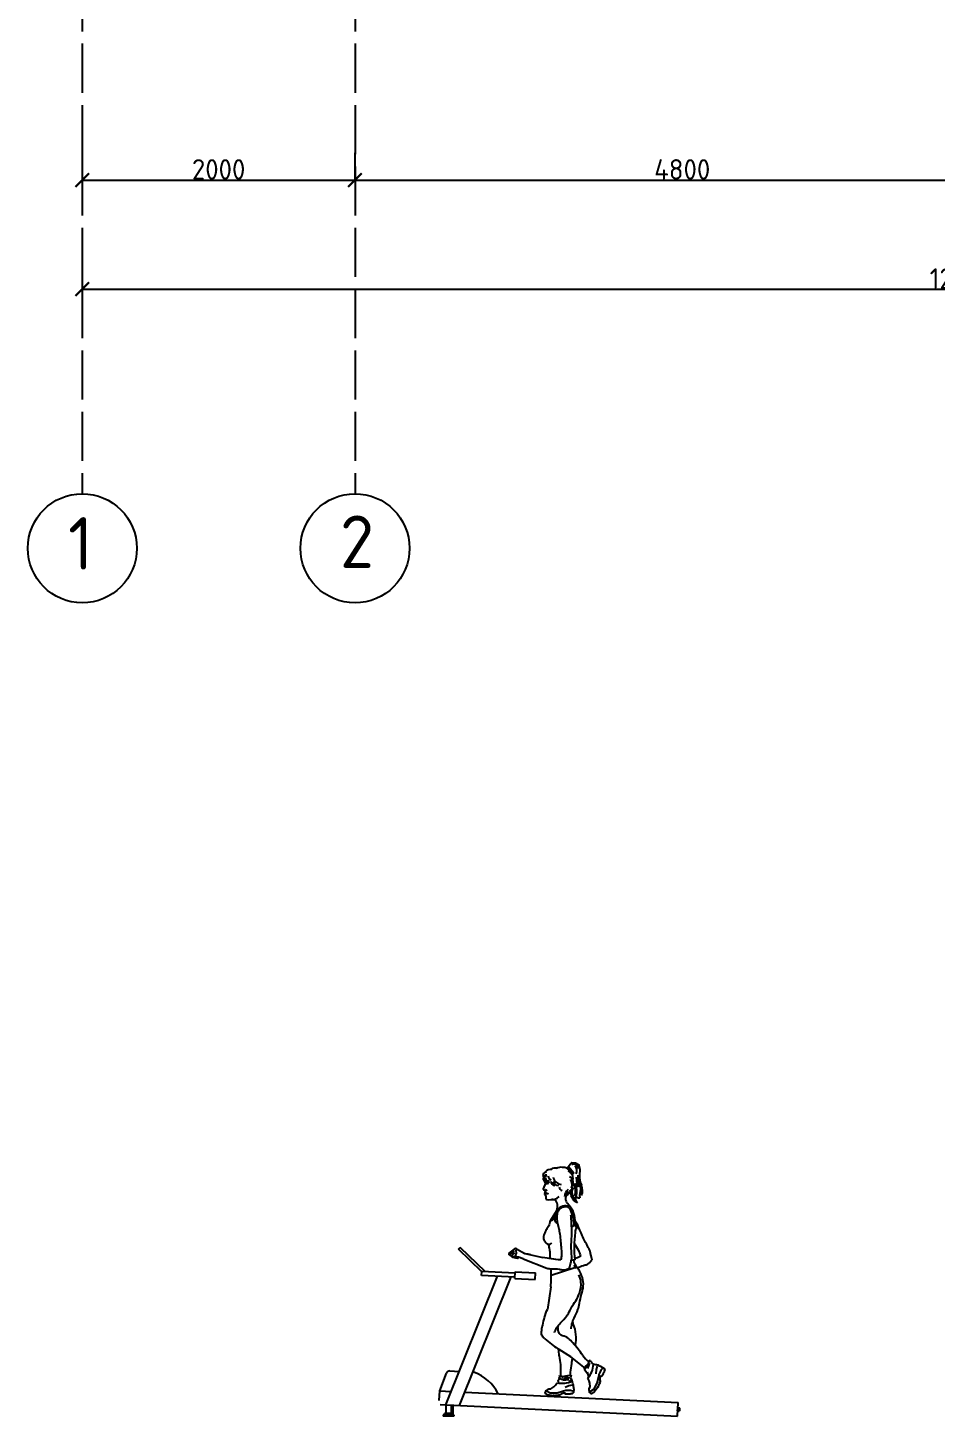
# Model space of a CAD drawing. Header units: millimetres. Extents: x -178199094 to 13669908, y -30538122 to 6091408.
# Drawn here: x 6790639 to 6797302, y 304122 to 314301 of the extents above; entities that cross this region are included whole.
import ezdxf

# ---------------------------------------------------------------- set-up
doc = ezdxf.new("R2010")
doc.units = ezdxf.units.MM
doc.linetypes.add('ACAD_ISO02W100', pattern=[15, 12, -3])
doc.layers.add('FUR', color=42, linetype='Continuous')
doc.layers.add('Plan 1', color=7, linetype='Continuous')
doc.styles.add('gost', font='GOST Common.ttf')
doc.dimstyles.new('Copy of GOST', dxfattribs={"dimtxt": 150, "dimasz": 100, "dimexe": 0.18, "dimexo": 0.06, "dimgap": 3, "dimtad": 1, "dimdec": 0, "dimzin": 0, "dimdsep": 46, "dimtxsty": 'gost', "dimblk": 'ARCHTICK', "dimcen": 0.09, "dimclrt": 256, "dimadec": 0, "dimazin": 0, "dimtfac": 1, "dimtdec": 0, "dimtofl": 0, "dimtmove": 0, "dimatfit": 3, "dimldrblk": 'ARCHTICK', "dimfxl": 200, "dimfxlon": 1, "dimtolj": 1, "dimtzin": 0, "dimarcsym": 0})

# ---------------------------------------------------------------- blocks, each defined once
blk = doc.blocks.new('Hex Nut ½ in. -side')
for p, q in [((0, -0.32), (0, 0.32)), ((0.03, 0.22), (0.42, 0.22)), ((0.45, 0.32), (0.45, -0.32)), ((0.03, -0.22), (0.42, -0.22))]:
    blk.add_line(p, q)
for points in [[(0.03, 0.43), (0.42, 0.43)], [(0.42, -0.43), (0.03, -0.43)]]:
    blk.add_lwpolyline(points)
for centre, radius, start, end in [((0.21, 0.32), 0.21, 149.0201, 210.9799), ((0.8, 0), 0.796, 164.2217, 195.7782), ((0.24, 0.32), 0.21, 329.0201, 30.9799), ((-0.35, 0), 0.796, 344.2218, 15.7782), ((0.21, -0.32), 0.21, 149.0201, 210.9799), ((0.24, -0.32), 0.21, 329.0201, 30.9799)]:
    blk.add_arc(centre, radius, start, end)
blk = doc.blocks.new('_ArchTick')
at = {"color": 0, "linetype": 'ByBlock', "const_width": 0.15}
blk.add_lwpolyline([(-0.5, -0.5), (0.5, 0.5)], dxfattribs=at)
blk = doc.blocks.new('*D668')
at = {"color": 0, "lineweight": -2, "transparency": 16777216}
for p, q in [((6791039, 313385), (6791039, 313185)), ((6793039, 313385), (6793039, 313185)), ((6791039, 313185), (6793039, 313185))]:
    blk.add_line(p, q, dxfattribs=at)
at = {"layer": 'Defpoints', "color": 0, "transparency": 16777216}
for p in [(6791039, 314985), (6793039, 314985), (6793039, 313185)]:
    blk.add_point(p, dxfattribs=at)
at = {"color": 0, "lineweight": -2, "transparency": 16777216, "xscale": 100, "yscale": 100, "zscale": 100, "rotation": 180}
blk.add_blockref('_ArchTick', (6791039, 313185), dxfattribs=at)
at = {"color": 0, "lineweight": -2, "transparency": 16777216, "xscale": 100, "yscale": 100, "zscale": 100}
blk.add_blockref('_ArchTick', (6793039, 313185), dxfattribs=at)
at = {"transparency": 16777216, "insert": (6792039, 313263), "char_height": 150, "attachment_point": 5, "style": 'gost'}
blk.add_mtext('\\A1;2000', dxfattribs=at)
blk = doc.blocks.new('*D669')
at = {"color": 0, "lineweight": -2, "transparency": 16777216}
for p, q in [((6793039, 313385), (6793039, 313185)), ((6793039, 313185), (6797839, 313185)), ((6797839, 313185), (6797839, 313185))]:
    blk.add_line(p, q, dxfattribs=at)
at = {"layer": 'Defpoints', "color": 0, "transparency": 16777216}
for p in [(6793039, 314985), (6797839, 313185), (6797839, 313185)]:
    blk.add_point(p, dxfattribs=at)
at = {"color": 0, "lineweight": -2, "transparency": 16777216, "xscale": 100, "yscale": 100, "zscale": 100, "rotation": 180}
blk.add_blockref('_ArchTick', (6793039, 313185), dxfattribs=at)
at = {"color": 0, "lineweight": -2, "transparency": 16777216, "xscale": 100, "yscale": 100, "zscale": 100}
blk.add_blockref('_ArchTick', (6797839, 313185), dxfattribs=at)
at = {"transparency": 16777216, "insert": (6795439, 313263), "char_height": 150, "attachment_point": 5, "style": 'gost'}
blk.add_mtext('\\A1;4800', dxfattribs=at)
blk = doc.blocks.new('*D672')
at = {"color": 0, "lineweight": -2, "transparency": 16777216}
for p, q in [((6791039, 312585), (6791039, 312385)), ((6803939, 312585), (6803939, 312385)), ((6791039, 312385), (6803939, 312385))]:
    blk.add_line(p, q, dxfattribs=at)
at = {"layer": 'Defpoints', "color": 0, "transparency": 16777216}
for p in [(6791039, 314985), (6803939, 314985), (6803939, 312385)]:
    blk.add_point(p, dxfattribs=at)
at = {"color": 0, "lineweight": -2, "transparency": 16777216, "xscale": 100, "yscale": 100, "zscale": 100, "rotation": 180}
blk.add_blockref('_ArchTick', (6791039, 312385), dxfattribs=at)
at = {"color": 0, "lineweight": -2, "transparency": 16777216, "xscale": 100, "yscale": 100, "zscale": 100}
blk.add_blockref('_ArchTick', (6803939, 312385), dxfattribs=at)
at = {"transparency": 16777216, "insert": (6797489, 312463), "char_height": 150, "attachment_point": 5, "style": 'gost'}
blk.add_mtext('\\A1;12900', dxfattribs=at)

msp = doc.modelspace()

# ---------------------------------------------------------------- linework, layer by layer
for p, q in [((6794419.0836, 305886.97956, -864.06554), (6794425.0212, 305903.72774, -864.06554)), ((6794593.41065, 305940.311, -864.06554), (6794604.6241, 305952.55291, -864.06554)), ((6794599.01737, 305946.43196, -864.06554), (6794637.49734, 305899.62913, -864.06554)), ((6794604.6241, 305952.55291, -864.06554), (6794642.99293, 305906.97757, -864.06554)), ((6794642.99293, 305906.97757, -864.06554), (6794632.00175, 305892.28069, -864.06554)), ((6794435.29909, 305830.80476, -864.06554), (6794419.69184, 305789.49796, -864.06554)), ((6794435.18973, 305833.26619, -864.06554), (6794429.5476, 305844.94471, -864.06554)), ((6794445.07351, 305888.34128, -864.06554), (6794434.11691, 305888.7549, -864.06554)), ((6794437.08868, 305845.49828, -864.06554), (6794434.54608, 305848.38438, -864.06554)), ((6794419.69184, 305789.49796, -864.06554), (6794418.33279, 305786.09795, -864.06554)), ((6794418.33279, 305786.09795, -864.06554), (6794419.01232, 305784.39795, -864.06554)), ((6794419.01232, 305784.39795, -864.06554), (6794420.71114, 305783.37795, -864.06554)), ((6794420.71114, 305783.37795, -864.06554), (6794422.74972, 305782.01794, -864.06554)), ((6794422.74972, 305782.01794, -864.06554), (6794433.2824, 305778.27793, -864.06554)), ((6794430.97668, 305782.19136, -864.06554), (6794433.01526, 305783.55137, -864.06554)), ((6794433.01526, 305783.55137, -864.06554), (6794435.39361, 305783.21137, -864.06554)), ((6794435.39361, 305783.21137, -864.06554), (6794438.11172, 305781.85136, -864.06554)), ((6794438.11172, 305781.85136, -864.06554), (6794439.13101, 305780.15136, -864.06554)), ((6794438.60377, 305742.93587, -864.06554), (6794439.67829, 305743.55043, -864.06554)), ((6794439.13101, 305780.15136, -864.06554), (6794441.84912, 305779.13135, -864.06554)), ((6794441.84912, 305779.13135, -864.06554), (6794444.56723, 305779.47135, -864.06554)), ((6794444.56723, 305779.47135, -864.06554), (6794447.28534, 305781.17136, -864.06554)), ((6794446.67702, 305709.84397, -864.06554), (6794455.29704, 305709.07721, -864.06554)), ((6794455.29704, 305709.07721, -864.06554), (6794475.18052, 305710.04782, -864.06554)), ((6794475.18052, 305710.04782, -864.06554), (6794497.48882, 305711.50372, -864.06554)), ((6794497.48882, 305711.50372, -864.06554), (6794520.76705, 305720.23915, -864.06554)), ((6794520.76705, 305720.23915, -864.06554), (6794536.57821, 305733.6896, -864.06554)), ((6794604.66624, 305763.3527, -864.06554), (6794586.69527, 305737.48169, -864.06554)), ((6794597.97483, 305744.23784, -864.06554), (6794628.09864, 305783.52843, -864.06554)), ((6794475.09097, 305559.20253, -864.06554), (6794518.72135, 305631.14741, -864.06554)), ((6794518.72135, 305631.14741, -864.06554), (6794523.92813, 305653.50521, -864.06554)), ((6794610.41361, 305650.45605, -864.06554), (6794596.60447, 305656.24229, -864.06554)), ((6793797.18968, 305345.47501), (6793811.0789, 305359.86562)), ((6793968.30118, 305180.32532), (6793797.18968, 305345.47501)), ((6793996.52993, 305180.87601), (6793811.0789, 305359.86562)), ((6794198.34129, 305284.58261, -864.06554), (6794168.31628, 305309.91835, -864.06554)), ((6794168.3688, 305314.5984, -864.06554), (6794211.37313, 305349.26448, -864.06554)), ((6794206.35682, 305333.89288, -864.06554), (6794175.98324, 305308.07114, -864.06554)), ((6794206.35682, 305333.89288, -864.06554), (6794175.98324, 305308.07114, -864.06554)), ((6794203.59885, 305288.80535, -864.06554), (6794191.89047, 305299.68819, -864.06554)), ((6794192.05292, 305304.27255, -864.06554), (6794210.63101, 305319.23559, -864.06554)), ((6794192.05292, 305304.27255, -864.06554), (6794210.63101, 305319.23559, -864.06554)), ((6794209.84091, 305286.89639, -864.06554), (6794203.59885, 305288.80535, -864.06554)), ((6794222.46278, 305308.5246, -864.06554), (6794211.63665, 305303.88622, -864.06554)), ((6794211.63665, 305303.88622, -864.06554), (6794227.0798, 305280.06752, -864.06554)), ((6794218.87872, 305342.17888, -864.06554), (6794222.08346, 305312.0864, -864.06554)), ((6794223.22194, 305350.20198, -864.06554), (6794285.39908, 305314.55717, -864.06554)), ((6794239.0243, 305287.896, -864.06554), (6794229.12707, 305288.61674, -864.06554)), ((6794285.39908, 305314.55717, -864.06554), (6794416.58593, 305286.11957, -864.06554)), ((6794233.28607, 305279.09246, -864.06554), (6794198.34129, 305284.58261, -864.06554)), ((6794240.01775, 305286.15087, -864.06554), (6794238.11378, 305282.92043, -864.06554)), ((6794273.54052, 305274.69605, -864.06554), (6794239.0243, 305287.896, -864.06554)), ((6794273.54052, 305274.69605, -864.06554), (6794445.35725, 305206.85009, -864.06554)), ((6794650.69586, 305210.01222, -864.06554), (6794478.15717, 305153.00674, -864.06554)), ((6794651.62455, 305267.72925, -864.06554), (6794626.22577, 305263.70078, -864.06554)), ((6793705.22736, 304204.95337), (6794085.30665, 305147.47362)), ((6793805.10741, 304200.05695), (6794185.1867, 305142.57721)), ((6793966.97507, 305153.27459), (6793968.444, 305183.2386)), ((6794211.6812, 305141.27837), (6793966.97507, 305153.27459)), ((6794213.15013, 305171.24238), (6793968.444, 305183.2386)), ((6794211.19156, 305131.29036), (6794213.63977, 305181.23039)), ((6794211.19156, 305131.29036), (6794361.01164, 305123.94574)), ((6794213.63977, 305181.23039), (6794363.45985, 305173.88577)), ((6794361.01164, 305123.94574), (6794363.45985, 305173.88577)), ((6794475.22447, 305069.54398, -864.06554), (6794450.18038, 304905.44211, -864.06554)), ((6794526.06965, 304766.44632, -864.06554), (6794532.01128, 304790.04298, -864.06554)), ((6794638.82138, 304798.16654, -864.06554), (6794637.47951, 304822.46272, -864.06554)), ((6794431.76924, 304688.51707, -864.06554), (6794492.32153, 304640.80355, -864.06554)), ((6794530.78785, 304738.46453, -864.06554), (6794532.66106, 304737.35745, -864.06554)), ((6794621.77817, 304557.55811, -864.06554), (6794535.82256, 304610.9999, -864.06554)), ((6794681.09304, 304509.7328, -864.06554), (6794621.77817, 304557.55811, -864.06554)), ((6794717.13806, 304480.65282, -864.06554), (6794681.09304, 304509.7328, -864.06554)), ((6794722.6772, 304473.18852, -864.06554), (6794717.13806, 304480.65282, -864.06554)), ((6794727.68327, 304486.31979, -864.06554), (6794720.44221, 304467.32601, -864.06554)), ((6794723.99965, 304462.95094, -864.06554), (6794734.01945, 304481.79747, -864.06554)), ((6794753.93287, 304508.93158, -864.06554), (6794727.68327, 304486.31979, -864.06554)), ((6794734.01945, 304481.79747, -864.06554), (6794753.02765, 304491.74661, -864.06554)), ((6794745.78659, 304470.94382, -864.06554), (6794762.07915, 304510.74058, -864.06554)), ((6794757.5534, 304529.73436, -864.06554), (6794747.59669, 304499.88694, -864.06554)), ((6794765.69968, 304527.92536, -864.06554), (6794757.5534, 304529.73436, -864.06554)), ((6794769.32054, 304518.88072, -864.06554), (6794765.69968, 304527.92536, -864.06554)), ((6794775.65639, 304521.59422, -864.06554), (6794769.32054, 304518.88072, -864.06554)), ((6794776.5616, 304514.3584, -864.06554), (6794775.65639, 304521.59422, -864.06554)), ((6794789.77136, 304501.87997, -864.06554), (6794776.5616, 304514.3584, -864.06554)), ((6794789.77136, 304501.87997, -864.06554), (6794789.77136, 304501.87997, -864.06554)), ((6793660.18375, 304307.28163), (6793710.94012, 304437.8587)), ((6793735.46577, 304453.77122), (6793804.20634, 304450.40135)), ((6794529.72003, 304384.80395, -864.06554), (6794534.80128, 304389.54283, -864.06554)), ((6794532.76878, 304372.61841, -864.06554), (6794529.72003, 304384.80395, -864.06554)), ((6794531.1347, 304365.47524, -864.06554), (6794532.76878, 304372.61841, -864.06554)), ((6794534.80128, 304389.54283, -864.06554), (6794537.17242, 304398.68194, -864.06554)), ((6794537.17242, 304398.68194, -864.06554), (6794542.25334, 304409.51349, -864.06554)), ((6794538.86595, 304421.36039, -864.06554), (6794565.9654, 304407.14414, -864.06554)), ((6794542.25334, 304409.51349, -864.06554), (6794538.86595, 304421.36039, -864.06554)), ((6794542.23543, 304396.73485, -864.06554), (6794542.23543, 304410.30181, -864.06554)), ((6794542.23543, 304397.49644, -864.06554), (6794565.76938, 304391.30803, -864.06554)), ((6794543.14032, 304387.69002, -864.06554), (6794542.23543, 304396.73485, -864.06554)), ((6794546.23453, 304417.49487, -864.06554), (6794546.76118, 304418.44213, -864.06554)), ((6794546.76118, 304418.44213, -864.06554), (6794575.72577, 304410.30181, -864.06554)), ((6794553.09703, 304392.21253, -864.06554), (6794614.64738, 304404.87498, -864.06554)), ((6794557.62278, 304412.11081, -864.06554), (6794601.07014, 304420.25095, -864.06554)), ((6794563.95895, 304385.8812, -864.06554), (6794606.5011, 304390.40352, -864.06554)), ((6794575.72577, 304410.30181, -864.06554), (6794602.88057, 304411.20631, -864.06554)), ((6794601.07014, 304420.25095, -864.06554), (6794625.50931, 304423.86896, -864.06554)), ((6794620.98356, 304413.91981, -864.06554), (6794620.07834, 304403.06617, -864.06554)), ((6794620.07834, 304403.06617, -864.06554), (6794623.69888, 304394.92584, -864.06554)), ((6794625.50931, 304423.86896, -864.06554), (6794620.98356, 304413.91981, -864.06554)), ((6794623.69888, 304394.92584, -864.06554), (6794629.12984, 304382.26319, -864.06554)), ((6794629.12984, 304382.26319, -864.06554), (6794636.3709, 304370.50524, -864.06554)), ((6794720.44221, 304467.32601, -864.06554), (6794732.20935, 304452.85435, -864.06554)), ((6794732.20935, 304452.85435, -864.06554), (6794744.88137, 304434.76507, -864.06554)), ((6794751.88528, 304419.65732, -864.06554), (6794743.8777, 304444.61965, -864.06554)), ((6794744.88137, 304434.76507, -864.06554), (6794750.31233, 304427.52925, -864.06554)), ((6794753.37739, 304408.01128, -864.06554), (6794751.88528, 304419.65732, -864.06554)), ((6793656.72035, 304236.63317), (6793660.18375, 304307.28163)), ((6793660.18375, 304307.28163), (6793744.81895, 304303.13256)), ((6793844.699, 304298.23615), (6795408.08469, 304221.59434)), ((6793664.0785, 304206.97061), (6795403.18827, 304121.71429)), ((6793705.22736, 304204.95337), (6793705.22736, 304141.71429)), ((6793744.81895, 304203.01247), (6793744.81895, 304141.71429)), ((6793758.48317, 304131.71429), (6793758.48317, 304202.34261)), ((6795403.18827, 304121.71429), (6795408.08469, 304221.59434)), ((6793685.22736, 304131.71429), (6793685.22736, 304121.71429)), ((6793764.81895, 304131.71429), (6793685.22736, 304131.71429)), ((6793764.81895, 304121.71429), (6793685.22736, 304121.71429)), ((6793754.81895, 304141.71429), (6793695.22736, 304141.71429)), ((6793695.22736, 304141.71429), (6793695.22736, 304131.71429)), ((6793754.81895, 304141.71429), (6793754.81895, 304131.71429)), ((6793764.81895, 304131.71429), (6793764.81895, 304121.71429))]:
    msp.add_line(p, q)
at = {"elevation": -864.06554}
for points in [[(6794604.6241, 305952.55291), (6794616.31534, 305970.76953), (6794629.34258, 305980.89828), (6794655.40762, 305980.17384), (6794677.12672, 305967.1527), (6794688.71236, 305930.98166), (6794685.08986, 305889.7449)], [(6794660.47699, 305875.27756), (6794668.44014, 305801.4866)], [(6794672.78079, 305889.7449), (6794672.78079, 305862.97817), (6794674.23295, 305847.06194), (6794685.08986, 305823.1903), (6794690.88268, 305806.54963), (6794693.05301, 305786.29482), (6794685.08986, 305740.71948), (6794687.26019, 305721.90816)], [(6794679.66141, 305835.12612), (6794681.47265, 305803.65724)], [(6794842.58652, 304485.62673), (6794866.89699, 304471.15127), (6794870.48059, 304457.78158), (6794865.8651, 304454.47978), (6794866.80757, 304453.16233), (6794865.58385, 304449.29943), (6794865.30258, 304444.11906), (6794862.76016, 304439.31277), (6794858.52092, 304438.27178), (6794859.7465, 304435.16521), (6794859.65334, 304431.11526), (6794857.01592, 304429.22851), (6794854.28538, 304423.29182), (6794850.51922, 304414.6226), (6794844.30191, 304412.16655), (6794840.62702, 304414.51677), (6794835.54217, 304404.9042), (6794834.60526, 304385.31319), (6794837.05643, 304379.10004), (6794836.39891, 304371.65885), (6794832.63091, 304369.95914), (6794831.78343, 304368.35705), (6794833.66837, 304365.72216), (6794831.88027, 304358.46801), (6794829.61909, 304358.84208), (6794827.26479, 304355.1662), (6794827.07667, 304354.03578), (6794825.47669, 304347.91205), (6794825.66668, 304342.07297), (6794822.93426, 304343.10577), (6794820.76808, 304340.56029), (6794823.12425, 304337.26669), (6794818.97997, 304333.30615), (6794816.05945, 304333.20852), (6794814.36449, 304330.00435), (6794815.7782, 304328.02817), (6794808.43215, 304318.78966), (6794791.19763, 304295.50635), (6794773.30002, 304285.69032), (6794757.27994, 304301.11736), (6794759.91735, 304303.00411), (6794755.29816, 304313.64129), (6794757.6506, 304324.28665), (6794763.95919, 304337.76214), (6794761.78558, 304363.09461), (6794756.03393, 304380.88832), (6794749.24668, 304395.94949), (6794746.23116, 304398.77141)], [(6794814.0977, 304488.39945), (6794807.09218, 304463.62561), (6794805.75397, 304433.6848)], [(6794865.57826, 304470.20788), (6794861.43214, 304473.21684), (6794855.21484, 304470.76079), (6794842.78208, 304458.87918), (6794836.19038, 304447.19282), (6794826.67999, 304428.43933), (6794823.85816, 304411.4832), (6794813.50773, 304363.24967), (6794788.45965, 304317.4476), (6794762.46165, 304300.84091)], [(6794643.07038, 304323.5594), (6794641.85379, 304295.29179), (6794631.78218, 304285.79689), (6794626.68656, 304288.29475), (6794625.97357, 304286.84026), (6794621.99231, 304286.08588), (6794617.29804, 304283.87701), (6794611.86088, 304283.83629), (6794608.93415, 304287.07497), (6794606.78022, 304284.52282), (6794603.17039, 304282.68438), (6794600.25861, 304284.11173), (6794593.73701, 304283.70061), (6794584.31857, 304282.90552), (6794579.208, 304287.21471), (6794579.53456, 304291.56462), (6794568.66026, 304291.48319), (6794550.96766, 304283.01811), (6794546.65981, 304277.91381), (6794539.79665, 304274.96413), (6794536.51342, 304277.47556), (6794534.70104, 304277.462), (6794533.27506, 304274.55301), (6794526.04045, 304272.68741), (6794525.29755, 304274.85558), (6794520.94484, 304275.18527), (6794519.86039, 304274.81485), (6794513.71023, 304273.31967), (6794508.65948, 304270.38354), (6794508.27308, 304273.27896), (6794505.0048, 304273.97906), (6794503.22233, 304270.34283), (6794497.7702, 304272.11347), (6794496.29935, 304274.63846), (6794492.67459, 304274.61133), (6794491.6051, 304272.42959), (6794479.98787, 304274.51634), (6794451.31625, 304278.64914), (6794434.18708, 304289.75185), (6794440.17271, 304311.17167), (6794443.08449, 304309.74432), (6794450.25928, 304318.85524), (6794460.74719, 304321.83207), (6794475.60278, 304322.66787), (6794496.87528, 304336.59409), (6794509.81381, 304350.09563), (6794519.85549, 304363.2132), (6794520.91002, 304367.20626)], [(6794640.39788, 304296.00548), (6794641.08096, 304301.08263), (6794635.97039, 304305.39183), (6794619.61404, 304310.70368), (6794606.19938, 304310.96554), (6794585.17866, 304310.44587), (6794568.91204, 304304.88976), (6794521.53816, 304291.1304), (6794469.33544, 304291.46414), (6794442.38646, 304306.47849)], [(6794632.00229, 304349.95633), (6794606.86893, 304344.37651), (6794579.87387, 304331.35693)]]:
    msp.add_lwpolyline(points, dxfattribs=at)
at = {"color": 18, "true_color": 0x000000}
for centre in [(6791039.11979, 310485.1447), (6793039.11979, 310485.1447)]:
    msp.add_circle(centre, 400, dxfattribs=at)
for centre, radius, start, end in [((6794447.66392, 305880.98847, -864.06554), 32.08999, 98.166567777, 134.878105917), ((6794471.60971, 305890.0296, -864.06554), 41.83895, 73.443066262, 147.799853951), ((6794506.02344, 305887.43285, -864.06554), 53.68842, 76.103503222, 124.503949288), ((6794545.41886, 305894.72738, -864.06554), 52.07078, 72.877833895, 124.068150868), ((6794572.06851, 305903.23705, -864.06554), 42.77809, 14.801278933, 105.343750623), ((6794585.08702, 305867.13578, -864.06554), 53.22836, 345.521835754, 70.858166445), ((6794644.26011, 305941.27142, -864.06554), 29.40863, 354.035153337, 123.81060458), ((6794613.46105, 305920.61145, -864.06554), 52.34192, 335.792691642, 44.080299808), ((6794460.39354, 305851.40303, -864.06554), 44.06644, 127.529292965, 176.750642042), ((6794432.72294, 305881.8107, -864.06554), 14.58591, 159.244985184, 216.025956466), ((6794461.03314, 305860.37237, -864.06554), 37.51833, 135.743620221, 190.24908242), ((6794338.44336, 305794.4416, -864.06554), 104.16596, 29.001543788, 34.670343421), ((6794453.89349, 305854.89728, -864.06554), 29.10009, 148.208094292, 192.547391015), ((6794434.9008, 305803.14171, -864.06554), 45.24407, 41.384371357, 90.449206614), ((6794482.58702, 305873.83908, -864.06554), 47.78816, 166.369716115, 212.883426797), ((6794432.37878, 305831.90816, -864.06554), 3.12181, 339.301572746, 25.78613492), ((6794441.08778, 305809.05568, -864.06554), 36.66137, 44.109682958, 96.262407626), ((6794463.75328, 305764.99875, -864.06554), 63.13902, 97.891732082, 112.755786295), ((6794450.04592, 305844.35224, -864.06554), 11.22478, 205.648719644, 260.273903022), ((6794471.40701, 305872.727, -864.06554), 45.77599, 226.552218073, 253.715888326), ((6794512.88768, 305900.68809, -864.06554), 73.71887, 190.874327002, 196.242183063), ((6794448.10655, 305828.75131, -864.06554), 5.68218, 115.883999668, 213.47739948), ((6794465.88152, 305845.51053, -864.06554), 20.84303, 220.035071604, 244.616915399), ((6794491.22973, 305885.12529, -864.06554), 34.44724, 179.610269499, 245.633821654), ((6794512.88768, 305900.68809, -864.06554), 73.71887, 221.282181142, 224.444832903), ((6794508.82903, 305845.28848, -864.06554), 32.91627, 181.480312043, 260.751453104), ((6794538.72905, 305870.27369, -864.06554), 58.14857, 213.791686325, 261.922895232), ((6794517.19695, 305863.62675, -864.06554), 33.29521, 218.524545145, 256.847917459), ((6794561.08753, 305889.79201, -864.06554), 69.78357, 192.319082243, 262.54226036), ((6794567.21444, 305805.86424, -864.06554), 30.7454, 188.989197182, 254.811586469), ((6794609.13547, 305795.95016, -864.06554), 21.8959, 275.190426047, 16.203886607), ((6794600.83335, 305840.15241, -864.06554), 38.57258, 323.418759184, 71.853729602), ((6794571.2076, 305820.54378, -864.06554), 60.69416, 334.142433413, 36.760018717), ((6794702.49361, 305764.01603, -864.06554), 82.7989, 152.392333141, 158.589866158), ((6794702.49361, 305764.01603, -864.06554), 72.7989, 152.392333141, 231.792606671), ((6794550.38645, 305772.92366, -864.06554), 105.58115, 340.047751848, 29.420851661), ((6794550.38645, 305772.92366, -864.06554), 115.58115, 340.047751848, 29.420851661), ((6794904.15201, 305893.65014, -864.06554), 219.09695, 181.021310182, 200.972167909), ((6794619.48839, 305776.84011, -864.06554), 88.80821, 335.488003718, 25.613816198), ((6794431.71795, 305757.82549, -864.06554), 5.01186, 47.665893189, 162.031541222), ((6794432.19454, 305768.37599, -864.06554), 10.4201, 239.784179, 280.058030489), ((6794432.23765, 305746.81766, -864.06554), 2.52029, 112.519362508, 253.859910605), ((6794466.70892, 305634.92485, -864.06554), 119.59168, 97.683508785, 107.236267247), ((6794435.94605, 305747.90213, -864.06554), 5.6327, 218.486850864, 298.153661779), ((6794425.31291, 305771.7393, -864.06554), 10.07592, 317.375476418, 28.066517781), ((6794438.89814, 305743.42277, -864.06554), 15.48365, 81.044484107, 108.3858552), ((6794430.26376, 305732.64572, -864.06554), 10.54415, 333.180819213, 65.968462523), ((6794461.32288, 305806.57235, -864.06554), 52.12267, 239.786089529, 261.002829322), ((6794425.49797, 305753.36662, -864.06554), 10.9495, 345.490862937, 23.306259151), ((6794451.66677, 305721.83626, -864.06554), 13.17751, 154.454976575, 242.049802643), ((6794446.95362, 305712.9535, -864.06554), 3.12181, 242.049802643, 264.916865424), ((6794450.20504, 305761.82173, -864.06554), 8.3947, 273.512815164, 319.686451966), ((6794453.96602, 305758.17965, -864.06554), 3.18918, 255.576495893, 325.876948871), ((6794489.40397, 305680.66718, -864.06554), 30.90834, 26.431235602, 101.152239298), ((6794657.27979, 305721.40896, -864.06554), 83.49094, 131.907724988, 173.066893971), ((6794714.37995, 305683.23025, -864.06554), 143.81575, 142.109307215, 160.127117285), ((6794617.29538, 305714.85044, -864.06554), 35.1848, 130.831986204, 209.733100902), ((6794619.78855, 305705.10754, -864.06554), 33.93263, 193.128597523, 227.129442611), ((6794702.49361, 305764.01603, -864.06554), 82.7989, 165.531248441, 246.808554816), ((6794695.07583, 305717.98905, -864.06554), 39.23467, 156.739810229, 230.058604546), ((6794685.97827, 305758.99426, -864.06554), 37.10825, 223.430900944, 271.979708599), ((6794683.54489, 305746.43582, -864.06554), 17.94361, 338.964521534, 72.061551926), ((6794450.34671, 305662.22643, -864.06554), 74.09646, 353.240569881, 25.756799934), ((6794579.76, 305599.5122, -864.06554), 63.68411, 93.786328899, 141.15948266), ((6794586.04683, 305622.35788, -864.06554), 42.03012, 35.608216898, 104.456015531), ((6794586.94297, 305633.18463, -864.06554), 25, 67.265592323, 98.826771457), ((6794459.75937, 305531.51743, -864.06554), 202.16688, 27.649531791, 47.360943021), ((6795347.86921, 305360.15829, -864.06554), 702.35302, 171.157037747, 187.56200988), ((6794170.27257, 305312.23672, -864.06554), 3.03346, 128.872519963, 229.841608357), ((6794177.94804, 305305.75999, -864.06554), 3.03346, 130.369123401, 229.841608357), ((6794193.95569, 305301.91007, -864.06554), 3.03346, 128.848416737, 227.092801817), ((6794217.98344, 305341.06419, -864.06554), 10.53285, 60.175287299, 128.872519963), ((6794209.79394, 305284.09311, -864.06554), 2.80368, 321.02980081, 89.039973699), ((6794233.90384, 305283.55794, -864.06554), 3.03346, 261.071290777, 329.485625566), ((6793530.98308, 305144.50547, -864.06554), 947.21224, 355.46091878, 3.519041828), ((6794728.05214, 305273.11529, -864.06554), 85.68422, 184.559373904, 225.251205202), ((6795296.47184, 305331.16166, -864.06554), 657.04171, 188.695316783, 190.625350508), ((6794620.82446, 305313.8859, -864.06554), 108.0835, 286.043872532, 294.069019174), ((6794420.12602, 304697.70959, -864.06554), 240.6642, 346.116246096, 24.671517062), ((6794580.58618, 304761.58373, -864.06554), 54.73297, 174.902997399, 225.774716709), ((6794591.42625, 304793.31287, -864.06554), 86.23535, 235.361980964, 253.838879504), ((6794521.42752, 304575.65862, -864.06554), 142.45655, 35.803092799, 73.180923571), ((6795167.71877, 305579.95606, -864.06554), 1156.79249, 234.277970309, 236.889974078), ((6794022.31545, 304099.74155, -864.06554), 830.99864, 34.215626172, 42.298310311), ((6794857.99578, 304668.00255, -864.06554), 179.58643, 214.215626172, 234.878443198), ((6794599.06894, 304519.97191, -864.06554), 190.647, 320.525661968, 354.621491132), ((6794798.29256, 304413.66673, -864.06554), 84.49969, 58.38621195, 70.177891191), ((6793734.24166, 304428.80121), 25, 87.193437883, 158.758489043), ((6793902.26649, 304420.56413), 25, 69.766052292, 87.193437883), ((6793796.90441, 304134.72111), 329.64307, 27.3616859, 69.766052292), ((6794557.83384, 304554.24345, -864.06554), 190.647, 258.832589787, 292.928418953), ((6794558.7114, 304328.43364, -864.06554), 84.49969, 356.693139759, 8.48481902)]:
    msp.add_arc(centre, radius, start, end)
for points in [[(6794530.15679, 305639.45199, -864.06554), (6794501.6052, 305586.47405, -864.06554), (6794492.87575, 305568.48773, -864.06554), (6794486.63552, 305559.20308, -864.06554), (6794480.8943, 305554.08534, -864.06554), (6794473.99295, 305559.49076, -864.06554), (6794470.4782, 305556.05235, -864.06554), (6794467.02983, 305545.2828, -864.06554), (6794463.0648, 305525.47856, -864.06554), (6794446.60785, 305495.41804, -864.06554), (6794433.45941, 305472.90733, -864.06554), (6794423.53388, 305450.25791, -864.06554), (6794421.40155, 305426.9009, -864.06554), (6794427.93893, 305406.13641, -864.06554), (6794441.79819, 305390.41567, -864.06554), (6794455.66041, 305383.6157, -864.06554), (6794470.95563, 305384.07405, -864.06554), (6794483.64167, 305393.08128, -864.06554)], [(6794660.0403, 305510.64883, -864.06554), (6794658.43509, 305538.04235, -864.06554), (6794650.22505, 305579.78473, -864.06554), (6794645.07553, 305607.37653, -864.06554), (6794638.83934, 305625.33539, -864.06554)]]:
    msp.add_spline(points, degree=3)
for points, knots in [([(6794523.85973, 305533.80015, -864.06554), (6794519.13768, 305537.01192, -864.06554), (6794508.28552, 305544.39315, -864.06554), (6794507.02241, 305563.37741, -864.06554), (6794506.23499, 305579.20078, -864.06554), (6794510.17369, 305586.35704, -864.06554), (6794523.67235, 305614.90879, -864.06554)], [0, 0, 0, 0, 0.6426333575, 1.4768904043, 2.1134469034, 2.4661096655, 2.4661096655, 2.4661096655, 2.4661096655]), ([(6794583.10678, 305657.88855, -864.06554), (6794574.80609, 305656.59957, -864.06554), (6794553.64516, 305652.3788, -864.06554), (6794524.29922, 305629.206, -864.06554), (6794516.31602, 305573.1917, -864.06554), (6794527.01313, 305521.07155, -864.06554), (6794541.66547, 305464.08365, -864.06554), (6794546.05378, 305416.14632, -864.06554), (6794550.58803, 305361.32359, -864.06554), (6794554.33704, 305312.63584, -864.06554), (6794552.08005, 305281.24182, -864.06554), (6794549.80346, 305269.6579, -864.06554)], [0.0071308768, 0.0071308768, 0.0071308768, 0.0071308768, 0.03224815904, 0.07181843208, 0.10899520505, 0.1943964495, 0.23117522554, 0.28530774027, 0.33835993309, 0.39632088726, 0.43183323053, 0.43183323053, 0.43183323053, 0.43183323053]), ([(6794610.41361, 305650.45605, -864.06554), (6794616.09528, 305637.5551, -864.06554), (6794627.76373, 305611.0604, -864.06554), (6794638.0385, 305570.16451, -864.06554), (6794644.73493, 305539.29845, -864.06554), (6794642.29633, 305517.41109, -864.06554), (6794634.51555, 305511.2619, -864.06554), (6794630.07293, 305508.05329, -864.06554), (6794628.78655, 305507.13936, -864.06554)], [0, 0, 0, 0, 1.6893689892, 3.4694606859, 5.0341272612, 5.5078459238, 5.9706999491, 6.1599990843, 6.1599990843, 6.1599990843, 6.1599990843]), ([(6794612.63908, 305207.66811, -864.06554), (6794625.28818, 305260.89764, -864.06554), (6794627.98769, 305268.289, -864.06554), (6794629.68862, 305284.89686, -864.06554), (6794626.18865, 305331.22029, -864.06554), (6794623.2301, 305397.81864, -864.06554), (6794631.46662, 305468.95482, -864.06554), (6794626.10791, 305529.06286, -864.06554), (6794625.58164, 305567.93009, -864.06554), (6794623.3039, 305593.50484, -864.06554), (6794622.78088, 305599.37733, -864.06554)], [0.44912885589, 0.44912885589, 0.44912885589, 0.44912885589, 0.45047573242, 0.47293267059, 0.49792011692, 0.59033336227, 0.67213749809, 0.7116802994, 0.77101049408, 0.78869455835, 0.78869455835, 0.78869455835, 0.78869455835]), ([(6794620.21804, 305646.82947, -864.06554), (6794626.76241, 305628.28537, -864.06554), (6794632.18146, 305609.46968, -864.06554), (6794641.37718, 305584.64117, -864.06554), (6794645.39751, 305558.28645, -864.06554), (6794651.06429, 305538.69299, -864.06554), (6794649.89202, 305518.88963, -864.06554), (6794659.02105, 305510.94802, -864.06554), (6794668.14412, 305505.90625, -864.06554), (6794654.30192, 305490.10074, -864.06554), (6794654.15145, 305477.18129, -864.06554), (6794653.86479, 305468.12877, -864.06554)], [0, 0, 0, 0, 0.02267901266, 0.05874904229, 0.07917064632, 0.10214076207, 0.12084430429, 0.13360151772, 0.13721033051, 0.14902428006, 0.17744970929, 0.17744970929, 0.17744970929, 0.17744970929]), ([(6794777.59777, 305267.04085, -864.06554), (6794765.69841, 305320.44298, -864.06554), (6794764.89422, 305328.27068, -864.06554), (6794759.16198, 305343.95046, -864.06554), (6794735.75895, 305384.08035, -864.06554), (6794703.97742, 305442.68093, -864.06554), (6794681.05898, 305508.03577, -864.06554), (6794661.78573, 305540.95451, -864.06554), (6794656.40497, 305550.37374, -864.06554)], [0.44912885589, 0.44912885589, 0.44912885589, 0.44912885589, 0.45047573242, 0.47293267059, 0.49792011692, 0.59033336227, 0.67213749809, 0.70465188002, 0.70465188002, 0.70465188002, 0.70465188002]), ([(6794646.24569, 305392.16135, -864.06554), (6794648.74505, 305387.93441, -864.06554), (6794661.05409, 305367.07534, -864.06554), (6794679.26651, 305335.94886, -864.06554), (6794690.96407, 305306.72822, -864.06554), (6794693.98184, 305295.31494, -864.06554)], [0.32362177641, 0.32362177641, 0.32362177641, 0.32362177641, 0.33835993309, 0.39632088726, 0.43183323053, 0.43183323053, 0.43183323053, 0.43183323053]), ([(6794328.5288, 305305.20786, -864.06554), (6794322.33897, 305307.21004, -864.06554), (6794308.98981, 305310.96585, -864.06554), (6794292.98936, 305310.55804, -864.06554), (6794286.14901, 305314.11228, -864.06554), (6794285.39908, 305314.55717, -864.06554)], [0.656607358976, 0.656607358976, 0.656607358976, 0.656607358976, 0.67618522275, 0.698135332028, 0.700933172404, 0.700933172404, 0.700933172404, 0.700933172404]), ([(6794455.81605, 305383.57983, -864.06554), (6794458.55347, 305373.5321, -864.06554), (6794466.10177, 305345.82601, -864.06554), (6794468.18139, 305309.14291, -864.06554), (6794468.91286, 305283.03197, -864.06554), (6794469.13607, 305275.19588, -864.06554)], [0, 0, 0, 0, 0.03118658684, 0.08599537791, 0.1095202917, 0.1095202917, 0.1095202917, 0.1095202917]), ([(6794693.98184, 305295.31494, -864.06554), (6794692.95282, 305294.66529, -864.06554), (6794679.46085, 305286.38602, -864.06554), (6794664.62111, 305280.53794, -864.06554), (6794650.58127, 305275.96039, -864.06554)], [0.43183323053, 0.43183323053, 0.43183323053, 0.43183323053, 0.435493901844, 0.479473230413, 0.479473230413, 0.479473230413, 0.479473230413]), ([(6794549.80346, 305269.6579, -864.06554), (6794548.59396, 305269.5236, -864.06554), (6794525.37914, 305267.24494, -864.06554), (6794480.28659, 305274.42649, -864.06554), (6794437.70684, 305282.55411, -864.06554), (6794416.58593, 305286.11957, -864.06554)], [0.43183323053, 0.43183323053, 0.43183323053, 0.43183323053, 0.43549390184, 0.50203473449, 0.56631809236, 0.56631809236, 0.56631809236, 0.56631809236]), ([(6794445.35725, 305206.85009, -864.06554), (6794456.36818, 305204.55351, -864.06554), (6794487.33543, 305200.42334, -864.06554), (6794527.83615, 305204.45264, -864.06554), (6794563.30588, 305192.88781, -864.06554), (6794588.30237, 305198.02203, -864.06554), (6794603.5883, 305204.12836, -864.06554), (6794611.98473, 305207.41261, -864.06554), (6794612.63908, 305207.66811, -864.06554)], [0.33015006761, 0.33015006761, 0.33015006761, 0.33015006761, 0.363754663, 0.42334143591, 0.45047573242, 0.47293267059, 0.49792011692, 0.50003119238, 0.50003119238, 0.50003119238, 0.50003119238]), ([(6794708.21355, 305045.21664, -864.06554), (6794713.36008, 305066.08025, -864.06554), (6794718.12063, 305112.29301, -864.06554), (6794699.82938, 305159.23292, -864.06554), (6794681.28057, 305196.97729, -864.06554), (6794670.26341, 305209.47091, -864.06554), (6794667.73046, 305212.26234, -864.06554)], [20.465411703, 20.465411703, 20.465411703, 20.465411703, 26.65468551, 33.2010107404, 37.0680837731, 38.1973034793, 38.1973034793, 38.1973034793, 38.1973034793]), ([(6794670.65462, 305208.98711, -864.06554), (6794684.92393, 305215.82325, -864.06554), (6794706.89724, 305227.64318, -864.06554), (6794739.69353, 305232.17697, -864.06554), (6794759.92876, 305247.72432, -864.06554), (6794771.00588, 305259.89988, -864.06554), (6794777.12102, 305266.52495, -864.06554), (6794777.59777, 305267.04085, -864.06554)], [0.37604361775, 0.37604361775, 0.37604361775, 0.37604361775, 0.42334143591, 0.45047573242, 0.47293267059, 0.49792011692, 0.50003119238, 0.50003119238, 0.50003119238, 0.50003119238]), ([(6794597.81968, 304866.22447, -864.06554), (6794605.78127, 304878.14063, -864.06554), (6794629.68283, 304926.42339, -864.06554), (6794656.72796, 304965.09208, -864.06554), (6794690.35566, 305024.05359, -864.06554), (6794702.74612, 305101.30762, -864.06554), (6794688.83397, 305141.22761, -864.06554), (6794681.25087, 305158.59002, -864.06554)], [0, 0, 0, 0, 4.3012076888, 11.7687562513, 18.4970489781, 26.65468551, 32.3561798759, 32.3561798759, 32.3561798759, 32.3561798759]), ([(6794677.66519, 304914.76373, -864.06554), (6794681.72436, 304928.50799, -864.06554), (6794690.19166, 304981.71339, -864.06554), (6794704.51852, 305026.6739, -864.06554), (6794714.3692, 305071.466, -864.06554), (6794714.67595, 305097.23026, -864.06554), (6794714.64529, 305100.32355, -864.06554)], [0, 0, 0, 0, 4.3012076888, 11.7687562513, 18.4970489781, 19.4048027484, 19.4048027484, 19.4048027484, 19.4048027484]), ([(6794431.76924, 304688.51707, -864.06554), (6794428.40615, 304691.2772, -864.06554), (6794418.40592, 304700.99053, -864.06554), (6794406.04755, 304718.04307, -864.06554), (6794407.01889, 304751.5254, -864.06554), (6794415.89232, 304792.83803, -864.06554), (6794429.76745, 304848.1158, -864.06554), (6794442.62066, 304886.08044, -864.06554), (6794450.18038, 304905.44211, -864.06554)], [56.4474500147, 56.4474500147, 56.4474500147, 56.4474500147, 57.7397079238, 60.5210234116, 62.4493973536, 67.5072303715, 73.2792237738, 79.5098463924, 79.5098463924, 79.5098463924, 79.5098463924]), ([(6794624.48872, 304761.34098, -864.06554), (6794625.83255, 304774.0857, -864.06554), (6794628.77338, 304801.97622, -864.06554), (6794648.00524, 304849.36013, -864.06554), (6794669.32006, 304885.81797, -864.06554), (6794676.5533, 304911.18748, -864.06554), (6794677.47617, 304914.79999, -864.06554)], [0, 0, 0, 0, 3.8271567972, 8.375341053, 15.2183955461, 16.342486564, 16.342486564, 16.342486564, 16.342486564]), ([(6794501.43736, 304735.54653, -864.06554), (6794506.50922, 304747.31556, -864.06554), (6794517.60848, 304773.07087, -864.06554), (6794550.05729, 304812.59522, -864.06554), (6794581.24675, 304841.06824, -864.06554), (6794595.6949, 304863.14046, -864.06554), (6794597.64998, 304866.31529, -864.06554)], [0, 0, 0, 0, 3.8271567972, 8.375341053, 15.2183955461, 16.342486564, 16.342486564, 16.342486564, 16.342486564]), ([(6794548.42319, 304417.97504, -864.06554), (6794548.80733, 304421.23113, -864.06554), (6794550.10618, 304433.24653, -864.06554), (6794548.0762, 304460.67683, -864.06554), (6794550.17979, 304505.72036, -864.06554), (6794541.13838, 304549.62051, -864.06554), (6794535.72503, 304578.2834, -864.06554), (6794533.66145, 304612.41269, -864.06554)], [13.5079368874, 13.5079368874, 13.5079368874, 13.5079368874, 14.4908628093, 17.1352351632, 21.7222485524, 27.9751622332, 30.4812644069, 30.4812644069, 30.4812644069, 30.4812644069]), ([(6794616.75613, 304422.57312, -864.06554), (6794617.94784, 304429.74253, -864.06554), (6794624.17527, 304457.39155, -864.06554), (6794625.5401, 304491.60811, -864.06554), (6794630.03915, 304517.84388, -864.06554), (6794635.14412, 304546.7812, -864.06554)], [0.04319667346, 0.04319667346, 0.04319667346, 0.04319667346, 0.06501818437, 0.12923820065, 0.14473918763, 0.14473918763, 0.14473918763, 0.14473918763]), ([(6794826.94648, 304493.15981, -864.06554), (6794820.50932, 304496.62103, -864.06554), (6794806.03644, 304499.41359, -864.06554), (6794791.98402, 304501.62709, -864.06554), (6794785.17435, 304502.67386, -864.06554)], [19.3011522814, 19.3011522814, 19.3011522814, 19.3011522814, 24.3753093045, 29.1749762837, 29.1749762837, 29.1749762837, 29.1749762837]), ([(6794615.17175, 304374.50855, -864.06554), (6794615.43037, 304376.80875, -864.06554), (6794614.49393, 304378.66784, -864.06554), (6794614.18418, 304383.16501, -864.06554), (6794619.81395, 304382.44767, -864.06554), (6794622.107, 304385.30299, -864.06554), (6794626.50846, 304387.18322, -864.06554), (6794626.76327, 304383.46495, -864.06554), (6794628.93156, 304381.14454, -864.06554), (6794630.38905, 304381.90909, -864.06554), (6794630.85447, 304382.18988, -864.06554)], [0.1033862427, 0.1033862427, 0.1033862427, 0.1033862427, 0.884637915, 1.5828824885, 2.5844514268, 3.6890059516, 4.3738686991, 4.9983192421, 5.7434650597, 6.0916266987, 6.0916266987, 6.0916266987, 6.0916266987]), ([(6794642.28623, 304340.90135, -864.06554), (6794642.2811, 304348.21005, -864.06554), (6794637.87676, 304362.27648, -864.06554), (6794633.16198, 304375.69814, -864.06554), (6794630.85447, 304382.18988, -864.06554)], [19.3011522814, 19.3011522814, 19.3011522814, 19.3011522814, 24.3753093045, 29.1749762837, 29.1749762837, 29.1749762837, 29.1749762837])]:
    msp.add_open_spline(points, degree=3, knots=knots)
for points in [[(6794529.49259, 304756.30948, -864.06554), (6794528.20982, 304765.20315, -864.06554), (6794527.36879, 304774.1031, -864.06554), (6794526.66347, 304783.02472, -864.06554)], [(6794629.01134, 304385.42342, -864.06554), (6794628.48262, 304385.69155, -864.06554), (6794627.95391, 304385.95967, -864.06554), (6794627.4276, 304386.23207, -864.06554)]]:
    msp.add_open_spline(points, degree=3)
at = {"layer": 'FUR', "color": 253}
for points in [[(6791039.11979, 313184.9647), (6803938.90942, 313184.9647)], [(6791039.11979, 312384.9647), (6803938.90942, 312384.9647)]]:
    msp.add_lwpolyline(points, dxfattribs=at)
at = {"layer": 'Plan 1', "color": 9, "linetype": 'ACAD_ISO02W100', "ltscale": 30, "true_color": 0xc7c8ca}
for points in [[(6791039.11979, 329485.1447), (6791039.11979, 310885.1447)], [(6793039.11979, 329485.1447), (6793039.11979, 310885.1447)]]:
    msp.add_lwpolyline(points, dxfattribs=at)

# ---------------------------------------------------------------- block references
at = {"xscale": 31.25000000001569, "yscale": 31.25000000001569, "zscale": 31.25000000001569, "rotation": 177.1934378643538}
msp.add_blockref('Hex Nut ½ in. -side', (6795419.61985, 304170.96879), dxfattribs=at)

# ---------------------------------------------------------------- texts
at = {"layer": 'Plan 1', "char_height": 384.87481, "attachment_point": 1, "style": 'gost'}
for s, insert in [('1', (6790934.80671, 310713.87612)), ('2', (6792928.32752, 310725.71959))]:
    msp.add_mtext_dynamic_manual_height_columns(s, width=384.8748082, gutter_width=0.54982, heights=[0], dxfattribs=dict(at, insert=insert))

# ---------------------------------------------------------------- dimensions: what is measured, and where the dimension line sits
at = {"color": 253}
for base, p2, picture, middle in [((6793039.11979, 313184.9647), (6793039.11979, 314984.9647), '*D668', (6792039.11979, 313262.9647)), ((6803938.90942, 312384.9647), (6803938.90942, 314984.9647), '*D672', (6797489.0146, 312462.9647))]:
    dim = msp.add_linear_dim(base=base, p1=(6791039.11979, 314984.9647), p2=p2, dimstyle='Copy of GOST', dxfattribs=at)
    dim.commit()
    dim.dimension.update_dxf_attribs({"geometry": picture, "text_midpoint": middle})
dim = msp.add_linear_dim(base=(6797838.90942, 313184.9647), p1=(6793039.11979, 314984.9647), p2=(6797838.90942, 313184.9647), dimstyle='Copy of GOST', override={"dimtmove": 1}, dxfattribs=at)
dim.commit()
dim.dimension.update_dxf_attribs({"geometry": '*D669', "text_midpoint": (6795439.0146, 313262.9647)})

doc.saveas('drawing.dxf')
